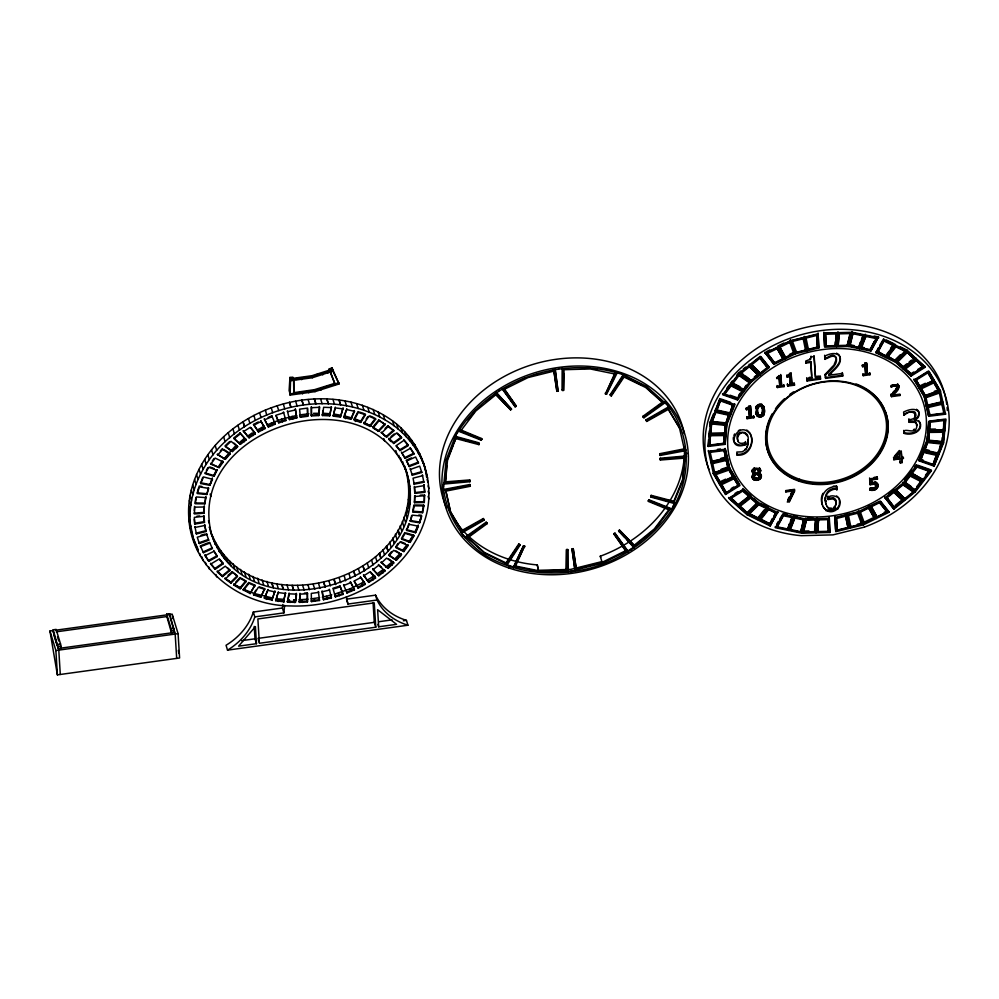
<?xml version="1.0" encoding="UTF-8"?>
<svg xmlns="http://www.w3.org/2000/svg" width="999" height="999" viewBox="0 0 999 999"><rect width="100%" height="100%" fill="white"/><g stroke="black" fill="none" stroke-linecap="round" stroke-linejoin="round"><path stroke-width="1.5" d="M188.711 516.508C186.963 486.276 201.798 457.13 223.551 436.825C267.857 395.467 342.02 384.415 392.545 420.854C419.705 440.634 433.491 476.486 427.56 509.415C419.105 553.059 381.543 585.951 340.447 599.063A121.116 99.088 -16.9 0 1 290.821 605.943C240.946 605.968 190.734 568.806 188.711 516.508L194.106 541.783M190.197 521.378C188.461 491.158 203.259 462 225.037 441.708C269.343 400.337 343.506 389.285 394.031 425.724C408.204 436.401 419.418 451.098 424.987 468.019M289.847 393.057L290.097 395.092L315.035 391.633L339.036 383.966L338.786 383.154L335.264 384.453M290.097 395.092L290.597 378.671L311.913 375.724L332.168 369.255L332.754 370.317M293.831 380.432L293.818 393.519L293.581 379.608L292.844 377.172L289.935 377.447L289.111 390.621L290.097 393.868L314.735 390.472L338.586 382.842L332.018 367.882L329.245 368.906L329.982 371.341M405.606 468.718C443.456 580.906 244.605 642.869 210.477 531.193C250.075 636.001 438.898 574.575 404.533 466.046M617.057 373.139L606.58 394.218L605.481 393.993L615.084 374.038L590.272 368.968L564.023 369.705L563.561 390.434L562.4 390.459L562.337 367.694M562.4 390.459L562.574 368.506M567.694 549.5L567.769 572.265L567.694 549.5L566.533 549.537L566.321 571.078L540.072 571.815L515.259 566.745L515.009 565.933L539.822 570.991L566.071 570.267M300.012 593.306L299.413 602.385L307.442 601.972L307.367 592.931L304.433 593.081M311.438 415.921L311.376 406.88L311.438 415.921L318.793 415.559L319.655 407.292L311.626 407.692M307.442 601.972L307.367 592.931M563.561 390.434L563.686 373.326M566.321 571.078L566.533 549.537M826.061 504.408C823.288 497.102 827.484 486.6 836.7 489.011C831.156 488.773 823.351 493.893 825.786 502.247M916.57 425.799L916.595 424.625M877.671 485.639L877.234 483.166C880.131 487.837 874.162 491.758 869.917 490.034L869.667 489.223L875.261 488.811L877.671 485.639L877.921 486.451M733.453 437.05C731.942 443.931 740.484 447.09 745.541 443.856L745.404 441.546M920.379 424.325C920.441 432.417 910.189 434.428 903.933 432.567L903.795 430.382M752.359 477.41L753.546 474.787L756.018 472.939L758.266 472.677L758.616 469.967M758.266 472.677L758.853 470.779L757.142 468.469L754.07 469.792L755.019 472.577L753.596 473.663L752.135 470.317L752.347 471.765M284.628 605.406L283.891 612.887L254.82 616.907A62.3 50.974 -16.9 0 1 227.522 650.137L226.049 645.267A62.3 50.974 -16.9 0 0 253.334 612.025L282.405 608.016L282.954 604.42M914.934 417.345L914.684 416.521C920.067 406.044 898.688 415.584 905.194 414.473C913.286 407.13 921.727 418.656 909.028 419.717L908.79 418.906L909.19 422.302L914.984 422.327L916.67 424.313M752.497 477.909C754.894 481.393 762.337 478.833 760.913 474.375C763.81 479.745 753.196 483.091 752.235 477.285M194.268 510.439L194.53 506.368M204.108 513.199L204.246 506.168L204.108 513.199L194.343 513.973L194.78 507.18L204.495 506.98M414.56 502.697L414.71 495.666L414.56 502.697L424.288 502.497L424.463 494.892L424.288 502.497M759.352 477.472L758.303 474.288L758.553 475.099C762.349 481.456 749.225 478.746 755.406 473.526L757.13 473.888L759.989 471.316L759.69 468.119L760.676 470.517L760.227 472.127L757.379 474.712L755.656 474.338L754.22 477.035M747.714 444.293L747.751 439.672L747.964 445.104L746.103 449.375L742.22 451.81L736.825 452.048L737.012 455.02C749.35 456.893 755.906 441.346 749.325 432.117M836.113 502.11L835.539 505.457M840.246 358.129C840.059 365.322 832.991 369.543 828.708 374.45L828.958 375.262L842.557 373.376L842.719 376.036L825.636 378.396L825.199 374.338L833.178 365.846M893.143 395.092C895.454 392.707 901.398 388.274 897.676 384.752L897.427 383.941C901.16 387.462 895.204 391.883 892.894 394.268L893.143 395.092L899.949 394.143L900.024 395.479L891.483 396.653L891.145 394.218L891.483 396.653M836.475 358.803L834.015 364.847M896.94 388.199L896.016 385.09L893.306 385.102L891.046 386.326L891.295 387.137L893.543 385.914L896.253 385.901L896.94 388.199L891.383 395.03M661.001 404.632L664.71 401.998L667.369 404.957C690.846 433.741 691.733 475 673.651 506.73C657.18 533.429 631.68 552.847 602.722 564.348C563.798 577.809 519.13 576.386 483.616 554.233C461.014 538.436 445.941 513.948 443.294 486.376L443.494 484.29M443.831 484.053L469.905 481.73L469.992 480.744L445.417 482.692L446.69 465.522M445.417 482.692L447.502 460.402L456.056 437.862M469.905 481.73L469.742 479.932L445.167 481.868M674.038 502.097L673.801 501.286L651.161 495.342L651.41 496.153L674.038 502.097L682.854 480.382L684.939 458.091L660.351 460.027L660.202 458.229L686.263 455.919L686.513 456.73L660.439 459.041L660.202 458.229M660.351 460.027L660.439 459.041M684.552 458.766L682.604 479.57L673.801 501.286M686.263 455.919L686.563 452.772L686.8 453.596M723.763 439.373L724.2 434.727L710.451 434.902L709.802 445.03L723.713 443.281L724.2 434.727M725.149 424.538L724.675 433.079L710.938 433.254L710.689 432.442L711.6 423.139L725.149 424.538L724.675 433.079M708.541 439.66L708.216 446.453L725.074 444.343L726.698 423.439L734.665 403.783M725.074 444.343L726.947 424.25L734.914 404.595L720.017 399.363L710.526 422.552L708.216 446.453M927.297 436.126L926.897 440.434L918.93 460.089L919.18 460.901L934.077 466.133L943.556 442.944L945.878 419.043L929.02 421.153L927.147 441.246L919.18 460.901M927.572 433.266L928.645 421.778M929.17 431.605L928.695 440.147L942.244 441.546L943.143 432.242L942.906 431.431L929.17 431.605L928.695 440.147M929.407 429.133L930.119 421.403L944.043 419.655L943.393 429.782L929.644 429.957L929.407 429.133L935.514 429.058M929.644 429.957L930.119 421.403M708.84 436.675L709.415 430.706M709.852 426.223L710.289 421.74L713.448 414.011M709.802 445.03L710.451 434.902M710.938 433.254L711.6 423.139M942.307 437.637L942.244 441.546M942.606 434.528L942.906 431.431M943.593 424.313L944.043 419.655M945.491 419.73L943.318 442.132L934.077 466.133M752.484 478.096L752.609 474.787L754.27 473.289L754.52 474.1M318.793 415.559L319.405 406.481M299.413 602.385L300.262 594.118L307.617 593.756M814.635 529.37L815.696 519.155L806.58 519.405L803.396 531.106L803.646 531.93L814.722 531.643L815.696 519.155M818.606 519.068L817.632 531.568L828.446 531.293L827.696 518.818L818.606 519.068L817.632 531.568M869.917 490.034L869.817 488.399L874.6 488.523L876.073 485.889L874.724 484.14L870.166 484.765L869.642 479.483M758.516 404.433L761.962 404.47L761.176 406.418L760.926 405.606C755.918 404.657 757.092 412.075 758.328 414.81L757.105 416.034L755.669 412.25M761.176 406.418C756.505 405.382 757.23 412.187 758.328 414.81M835.339 341.883L835.251 345.617L826.148 345.866L825.399 333.391L836.35 333.104L835.251 345.617M835.676 338.961L836.35 333.104M839.247 333.042L838.161 345.529L847.264 345.279L850.449 333.579L850.199 332.754L839.247 333.042L838.161 345.529M758.915 414.81L759.74 415.796L762.137 414.847L762.474 409.865M762.137 414.847L762.712 410.676L761.75 406.393L762.474 408.616M428.846 498.951L428.121 496.378M919.155 413.224L917.856 416.783L914.385 419.343M329.72 415.834L331.356 406.78L329.72 415.834L322.452 415.534L322.814 410.589M288.773 594.405L287.462 602.085L295.404 602.397L296.353 593.319M322.452 415.534L323.651 407.28L331.593 407.592M295.404 602.397L296.603 594.143L289.335 593.843L289.086 593.031M754.07 469.792L754.595 472.265M195.205 501.598L195.966 497.514M204.882 503.858L205.794 496.815L204.882 503.858L195.205 503.771L196.466 496.965L206.044 497.627M412.999 509.989L413.698 506.243M413.024 512.037L414.173 505.819L423.863 505.906L422.589 512.712L413.024 512.037L412.774 511.226L422.352 511.9L422.589 512.712M422.352 511.9L423.613 505.094L413.923 505.007M749.013 407.492L748.95 405.856L748.8 407.804L746.44 408.678L746.503 409.74L749.013 409.39L749.487 417.145L746.99 417.495L746.74 416.683L747.052 418.681L753.808 417.744L753.483 415.746L753.808 417.744M777.359 387.525L777.284 386.351L779.794 386.001L779.307 378.246L776.81 378.584L776.735 377.535L780.931 375.324L781.58 385.751L784.028 385.414L784.103 386.601L777.359 387.525L777.035 385.527M787.674 384.915L790.184 384.565L789.697 376.81L787.187 377.147L787.125 376.099L789.198 375.462L789.635 373.276L791.071 373.077L791.957 384.315L794.417 383.978L794.492 385.164L787.749 386.089L787.424 384.103L787.749 386.089M810.701 357.779L811.063 356.131L810.526 359.215L805.806 360.976L805.943 363.087L810.951 362.387L811.912 377.909L806.892 378.596L806.655 377.784M864.947 364.797L865.097 362.849L864.947 364.797L862.587 365.671L862.661 366.733L865.159 366.383L865.646 374.138L863.136 374.488L863.211 375.674L869.954 374.737L869.63 372.739L869.954 374.737M287.462 602.085L289.335 593.843M211.963 536.076C182.655 428.296 367.969 370.117 407.13 473.726M537.3 564.922L538.623 571.528L537.3 564.922A123.526 101.061 -16.9 0 1 448.576 508.866M755.619 408.091L756.305 406.106L756.193 414.273M340.422 417.07L343.044 408.129L340.422 417.07L333.316 416.133L334.915 408.479M283.529 601.76L285.489 592.732L283.529 601.76L275.761 600.724L277.909 593.144M333.316 416.133L335.289 407.105M850.199 332.754L847.264 345.279M852.01 331.481L848.401 346.478L870.841 351.061L878.496 336.963L870.841 351.061M849.874 344.717L853.046 333.004L863.373 335.14L858.765 347.29L850.112 345.529L849.874 344.717L854.195 345.604M850.112 345.529L853.046 333.004M803.733 519.155L800.798 531.68L790.471 529.545L790.234 528.733L795.079 517.395L803.733 519.155L800.798 531.68M803.646 531.93L806.58 519.405M752.384 471.128L755.469 468.319L759.939 468.931M197.477 491.421L198.726 487.375M206.805 494.53L208.716 488.374L199.388 486.85L197.303 493.581L206.805 494.53L208.466 487.549M410.339 521.303L412.25 515.147L421.753 516.096L419.667 522.827L410.339 521.303L411.625 515.559M419.667 522.827L421.091 516.633M822.976 493.319C817.719 502.322 826.21 517.382 836.625 509.577A8.941 7.318 -16.9 0 0 839.622 505.669L840.122 502.272L838.923 498.101M275.761 600.724L278.384 591.795M210.04 484.403L212.412 478.046M419.655 521.366L421.091 517.519M748.001 440.484C750.461 428.271 731.942 430.881 738.386 441.296M747.215 435.851C738.835 424.076 731.28 448.451 745.654 442.357L745.791 444.667C722.826 452.36 738.249 417.307 750.636 434.665M344.218 415.534L346.878 408.816L343.931 417.694L350.799 419.268L354.62 411.351L347.115 409.627M271.94 600.049L274.887 591.171L271.94 600.049L264.435 598.326L268.019 589.597L264.435 598.326M456.306 438.673L478.933 444.63L479.32 443.668L455.457 437.112L456.443 433.241L446.066 460.277L443.544 487.187L443.294 486.376M447.252 459.59L452.759 446.016M453.858 443.294L455.507 439.223M626.81 539.46L634.253 547.839L618.568 530.806L619.455 530.094L634.502 546.028L654.532 529.757L669.467 510.089L648.401 501.398L648.813 499.712L649.063 500.524L671.553 509.502L674.65 502.859L674.887 503.671L651.023 497.115L651.161 495.342M651.023 497.115L651.41 496.153M728.321 415.771L726.011 422.889L712.449 421.491L712.2 420.679L715.896 411.65L728.833 414.51L726.011 422.889M732.367 405.806L730.057 412.924L717.132 410.065L716.882 409.24L720.579 400.224L732.879 404.545L730.057 412.924M920.716 459.328L923.788 451.76L936.712 454.62L933.266 464.46L920.966 460.139L920.716 459.328L923.451 460.289M924.762 449.363L927.834 441.795L941.395 443.194L937.949 453.034L925.012 450.174L924.762 449.363L929.07 450.312M920.966 460.139L923.788 451.76M925.012 450.174L927.834 441.795M715.272 410.964L719.767 398.551M712.449 421.491L715.896 411.65M717.132 410.065L720.579 400.224M933.553 462.362L936.188 455.919M939.809 447.065L941.395 443.194M860.339 342.232L858.765 347.29M861.55 339.385L863.373 335.14M861.263 347.04L866.108 335.701L876.423 337.837L870.154 349.613L861.513 347.852L861.263 347.04L864.135 347.627M861.513 347.852L866.108 335.701M789.31 523.913L787.736 528.983L777.422 526.848L777.172 526.036L783.691 515.059L792.332 516.833L787.736 528.983M790.521 521.078L792.332 516.833M797.027 516.483L794.217 515.909L788.598 530.457M790.471 529.545L795.079 517.395M746.715 447.327L747.339 445.904M200.637 483.504L203.521 476.923L212.5 479.283L209.852 485.314L200.637 483.504L202.697 477.422M209.852 485.314L212.25 478.471M406.556 530.394L409.203 524.363L418.419 526.173L415.534 532.754L406.556 530.394L408.953 523.551M415.534 532.754L418.181 525.349M758.303 416.146C763.036 417.507 765.459 412.075 764.198 408.191M759.153 415.634L758.154 416.783L760.551 417.058L763.798 415.134L764.622 411.875L763.923 406.993M518.856 557.954L524.625 545.978L523.526 545.754L513.299 567.644L523.526 545.754M515.259 566.745L524.625 545.978M605.481 393.993L614.847 373.226L615.084 374.038M350.799 419.268L354.37 410.539M606.98 392.083L613.536 378.908M733.89 435.427L734.627 433.941M213.661 475.574L216.159 470.629M415.072 531.443L418.219 525.212M794.417 490.284L789.285 501.76L787.312 502.035L793.006 490.946L792.769 490.134L785.614 491.121L785.863 491.933L793.006 490.946M789.285 501.76L794.667 491.096L794.555 489.36L785.776 490.571L785.863 491.933M787.774 499.837L789.198 497.065M790.621 494.293L792.769 490.134M358.054 411.563L353.908 419.393L360.464 421.603L360.714 422.415L354.158 420.217L358.291 412.387L365.459 414.785L360.714 422.415M255.732 590.259L253.609 594.892L260.764 597.29L264.648 588.648L259.415 586.888M260.764 597.29L264.648 588.648M206.368 470.317L207.829 467.757M213.998 476.311L217.095 469.667L213.998 476.311L205.157 473.676L208.816 467.295L217.345 470.479M402.135 537.212L404.807 532.554M401.71 539.198L405.057 533.366L413.898 536.001L410.239 542.382L401.71 539.198L401.461 538.386L410.002 541.558L410.239 542.382M410.002 541.558L413.648 535.189L406.281 532.991M874.25 341.496L870.154 349.613M769.642 524.225L760.351 519.005L768.381 508.791L776.161 513.261L769.642 524.225L772.289 518.543M773.738 516.096L775.187 513.661M770.154 525.973L777.809 511.875L770.154 525.973L746.952 514.647L728.758 498.301L743.044 489.41L758.503 503.209L778.059 512.687M900.436 346.89L906.892 350.037L925.336 367.195L911.038 376.086L895.591 362.287L876.036 352.809L878.158 348.014M879.732 345.354L883.69 338.711M876.036 352.809L883.928 339.523L907.129 350.849L925.336 367.195M877.684 351.423L884.202 340.447L893.243 344.867L893.493 345.679L885.451 355.894L877.684 351.423L885.451 355.894M877.921 352.235L884.202 340.447M776.685 524.25L778.258 521.59M779.844 518.931L782.205 514.947M783.241 514.435L775.349 527.722L801.835 533.204L829.969 532.492L829.357 518.356L805.694 519.018L783.241 514.435L783.004 513.623M777.422 526.848L783.691 515.059M360.464 421.603L365.209 413.973L365.459 414.785M253.609 594.892L258.341 587.262L264.897 589.46M759.115 476.66L758.865 478.246M218.319 467.008L222.153 461.063M408.541 542.37L413.186 535.177M664.71 401.998L664.959 402.809L643.955 417.782L643.194 417.107L662.837 402.797L645.754 387.55L624.063 377.048L611.376 395.966L610.164 394.692L623.351 374.513L620.292 373.039L646.728 386.538L667.369 404.957M610.414 395.504L623.601 375.324L623.351 374.513M508.978 560.851L519.692 544.467L518.731 544.005L506.043 562.924L506.281 563.736L518.981 544.817L518.731 544.005M506.755 565.446L519.942 545.279L519.692 544.467M789.198 375.462L789.447 374.088L789.697 374.9M254.907 585.202L250.125 593.531L254.907 585.202L249.975 582.966M366.171 419.081L367.844 416.583M611.962 393.893L615.359 388.848M617.894 385.065L620.429 381.281M825.823 503.596C831.992 521.028 844.679 492.969 827.884 498.676L828.134 499.5L833.416 498.838L836.175 501.623M895.554 389.473L896.315 388.336M212.337 460.926L214.086 458.491M210.826 464.173L215.21 458.091L223.202 462.05L219.181 467.619L210.826 464.173L210.577 463.361L219.181 467.619M218.943 466.808L222.952 461.238L223.202 462.05M396.416 545.691L398.014 543.468M403.846 551.585L395.854 547.627L399.875 542.057L408.229 545.491L403.846 551.585L403.596 550.774L407.979 544.68M754.32 470.604L756.393 469.293L758.653 470.092M456.693 434.053C489.635 379.945 560.526 355.157 620.541 373.851M468.106 420.042L475.561 410.214M481.693 438.573L481.281 440.247L481.693 438.573L460.639 429.882M648.401 501.398L649.063 500.524M738.586 395.342L740.321 393.069M744.567 387.475L746.29 385.202M737.112 398.426L742.294 391.608L742.045 390.796L730.818 385.09L724.562 393.294L724.799 394.106L737.112 398.426L736.862 397.614L730.032 395.217M743.943 389.423L749.125 382.605L748.875 381.793L738.736 374.725L732.479 382.917L732.729 383.728L743.943 389.423L743.706 388.611M768.918 366.708L769.155 367.532L751.036 382.255L737.574 399.987L737.324 399.175L750.786 381.443L768.918 366.708L760.851 356.655M904.495 480.219L909.54 473.563L923.376 481.281M910.376 472.465L912.062 470.242M914.584 466.92L916.27 464.697L916.52 465.509L931.418 470.754L915.346 491.808L893.88 509.153L884.689 497.152L893.88 509.153M884.927 497.964L903.059 483.241L916.52 465.509M904.719 482.08L909.902 475.262L921.115 480.956L921.365 481.768L915.109 489.96L904.719 482.08L911.063 486.501M911.55 473.076L916.732 466.258L929.033 470.579L929.282 471.391L923.026 479.595L911.55 473.076L923.026 479.595M904.969 482.892L910.139 476.073L909.902 475.262M911.8 473.888L916.982 467.07L916.732 466.258M726.885 388.087L729.57 384.578M732.242 381.069L730.456 383.404L744.305 391.121M736.713 375.224L740.883 370.954M769.155 367.532L760.202 356.343L738.748 373.688L722.677 394.742L737.574 399.987M724.799 394.106L731.068 385.901L730.818 385.09M732.729 383.728L738.985 375.537L738.736 374.725M916.657 486.8L921.115 480.956M925.461 475.262L929.033 470.579M250.125 593.531L243.144 589.672L248.739 582.417M370.067 426.448L369.817 425.636L375.424 418.381L375.674 419.193L370.067 426.448L363.898 423.651L368.931 416.146L375.674 419.193M243.381 590.484L248.988 583.229L255.157 586.013M890.559 348.264L893.243 344.867M758.204 518.643L748.925 513.424L758.466 503.983L765.983 507.629L766.233 508.441L758.204 518.643L757.966 517.832L764.198 509.902M887.611 356.243L895.641 346.041L904.669 350.449L904.919 351.261L895.379 360.701L887.611 356.243L895.379 360.701M887.861 357.055L895.878 346.853L895.641 346.041M760.601 519.817L768.631 509.602L768.381 508.791M223.951 458.803L235.652 445.791L236.463 448.501M402.46 550.449L407.005 544.767M756.555 406.918L758.753 405.244L762.212 405.294M245.766 580.869L246.016 581.68L240.135 588.798L239.885 587.986L245.766 580.869L241.196 578.184M378.671 420.067L372.802 427.172L378.758 431.356L385.164 424.55L378.671 420.067L385.164 424.55M378.921 420.879L373.039 427.997L378.758 431.356M898.501 459.103L898.251 458.291L893.618 458.928L893.868 459.752L898.501 459.103L898.426 457.867L895.241 458.304L894.992 457.492L899.375 452.322L900.224 462.887L902.01 462.637L901.51 457.842L903.158 457.617L903.408 458.429L901.76 458.653M895.241 458.304L899.624 453.134M894.492 456.168L899.337 450.487M893.868 459.752L893.768 458.116L899.587 451.298L901.298 451.061L901.685 457.417L903.333 457.18L903.408 458.429M220.367 450.874L222.39 448.588M217.582 455.132L222.64 449.4L229.995 454.095L225.362 459.34L217.332 454.32L225.362 459.34M225.112 458.529L229.758 453.284L223.626 449.363M391.596 551.623L388.811 554.77L396.416 560.277L401.486 554.545L396.041 550.924M396.166 559.465L401.236 553.733M760.926 405.606L761.962 404.47M892.794 392.582L894.305 390.971M235.776 582.042L240.047 577.509M378.509 430.544L384.915 423.738M240.135 588.798L233.891 585.127L240.297 578.321L246.016 581.68M394.555 559.178L399.725 553.871L400.549 556.58M232.118 571.803L237.562 576.51L230.906 583.141L230.657 582.33L237.312 575.699L232.118 571.803L228.034 575.387M385.052 428.559L387.912 425.724L393.831 430.781L386.7 437.062L381.243 432.355L386.7 437.062M381.493 433.166L388.149 426.536L387.912 425.724M757.105 416.034L757.804 413.349M825.636 378.396L825.436 375.149C829.507 369.992 838.76 364.86 836.001 357.155L834.939 356.081C831.53 352.422 824.4 361.725 824.662 356.368M895.129 359.89L900.436 354.645M906.83 351.885L897.289 361.326L897.539 362.137L903.496 367.457L914.16 359.066L906.83 351.885L914.16 359.066M897.539 362.137L907.08 352.697M747.015 512.799L756.555 503.359L756.305 502.534L750.349 497.227L739.685 505.619L747.015 512.799L742.719 508.354M753.845 498.451L758.253 502.397L746.715 513.836L746.952 514.647M749.175 514.235L758.703 504.795L758.466 503.983M828.958 375.262C833.466 370.042 842.282 364.847 840.034 356.755M744.767 449.6L745.853 448.563M229.633 441.558L225.087 445.816L232.467 451.56L237.675 446.69L234.103 443.181M232.218 450.749L237.425 445.879M381.381 562.986L386.588 558.116L393.718 563.049L388.037 568.369L381.143 562.175L388.037 568.369M387.787 567.557L393.481 562.237L388.723 558.953M758.553 475.099L759.839 473.963L761.163 475.187M386.451 436.251L393.594 429.97M230.906 583.141L225.225 578.883L232.367 572.614M747.427 407.604L748.551 406.993L748.8 407.804M920.166 422.952C923.026 431.968 911.013 435.864 904.182 433.391C902.147 426.098 914.972 435.364 916.582 427.584C918.443 422.627 913.248 419.605 908.94 421.478L909.19 422.302M239.061 442.882L243.619 438.998L244.443 441.708M385.714 567.257L391.458 562.375L392.282 565.084M229.658 569.73L229.907 570.541L222.54 576.623L222.29 575.811L229.658 569.73L227.809 567.981M391.009 436.575L394.168 433.978M486.176 401.598L495.604 393.943L510.639 409.877L511.525 409.153L495.841 392.12L511.525 409.153M495.604 393.943L495.841 394.755L475.811 411.026L460.889 430.694L481.943 439.385M754.32 376.948L756.655 375.062M751.086 380.607L758.066 374.925L749.038 365.971L740.684 372.727L751.086 380.607L745.766 376.261M760.276 373.127L767.257 367.457L759.615 357.417L751.26 364.173L760.276 373.127L752.359 365.184M618.818 531.618L619.705 530.906M634.502 546.028L634.253 545.217L654.283 528.946L669.218 509.278L669.467 510.089M572.002 548.913L575.112 571.253L572.002 548.913L573.139 548.626L576.386 569.692L602.272 563.224L626.048 551.448L614.16 534.453L613.91 533.641L614.959 533.116L627.847 550.973L634.003 547.027M889.21 493.481L893.743 489.797L904.619 500.474M886.588 497.227L893.568 491.558L902.334 499.7L902.584 500.511L894.23 507.267L886.588 497.227L894.23 507.267M895.778 489.76L902.759 484.078L912.911 491.146L913.161 491.958L904.807 498.713L895.778 489.76L904.807 498.713M886.837 498.039L893.805 492.37L893.568 491.558M896.028 490.571L903.009 484.89L902.759 484.078M743.268 369.031L745.654 367.095M740.933 373.539L749.287 366.783L749.038 365.971M751.51 364.985L759.864 358.229L759.615 357.417M895.166 505.482L902.334 499.7M893.63 508.341L915.096 490.984L931.168 469.942L931.418 470.754M903.496 367.457L903.246 366.645L906.805 363.848M909.177 361.975L911.55 360.115M915.796 359.94L905.144 368.331L905.381 369.143L911.338 374.45L923.126 367.12L915.796 359.94L923.126 367.12M905.381 369.143L916.046 360.751M738.036 504.745L748.701 496.353L748.463 495.541L742.507 490.234L730.719 497.564L738.036 504.745L733.753 500.299M742.806 488.598L750.524 495.504L737.612 505.656L737.861 506.468M739.922 506.431L750.599 498.039L750.349 497.227M240.022 433.104L233.766 437.949L240.409 444.355L246.129 439.922L240.022 433.104L246.129 439.922M240.272 433.916L234.016 438.761L240.409 444.355M240.16 443.544L245.891 439.11M372.927 569.755L378.646 565.322L385.04 570.916L378.796 575.761L372.677 568.943L378.796 575.761M378.546 574.949L384.802 570.104L385.04 570.916M753.596 473.663L754.345 471.441M470.941 534.477L475.861 530.906M481.993 526.436L486.9 522.852L486.151 522.177L465.134 537.162L465.384 537.974L486.388 523.001L486.151 522.177M506.281 563.736L484.602 553.221L467.507 537.974L487.15 523.663L486.9 522.852M643.194 417.107L642.956 416.296L662.587 401.985L645.504 386.738M401.336 437.025L401.586 437.837L393.781 443.506L393.531 442.694L401.336 437.025L397.29 433.191M222.54 576.623L217.482 571.84L225.275 566.171L229.907 570.541M649.887 412.562L654.832 409.041M824.799 358.566C826.697 360.027 831.742 354.133 835.176 356.893L836.25 357.979M247.34 436.376L252.297 432.879L253.122 435.589M366.92 580.344L374.762 575.486M377.272 573.726L382.267 570.192L383.092 572.902M222.864 563.049L223.114 563.861L215.122 569.33L214.872 568.518L222.864 563.049L219.668 559.19M833.441 507.517L834.265 506.98L834.515 507.792M243.519 431.618L250.262 427.297L255.282 433.866L249.113 437.824L243.269 430.806L249.113 437.824M248.863 437.013L255.045 433.054L250.861 427.584M363.773 575.811L369.942 571.853L375.537 578.059L368.793 582.38L363.524 574.999L368.793 582.38M368.544 581.568L375.287 577.247L370.629 572.077M907.117 370.105L911.088 373.638L913.71 372.003M917.644 369.568L921.577 367.12M875.786 351.998L895.341 361.476L910.801 375.262L925.086 366.383M731.206 488.573L733.828 486.95M726.211 492.657L738.011 485.314L737.761 484.503L733.84 477.922L721.266 483.916L726.211 492.657L721.266 483.916M725.112 448.401L729.682 468.519L739.884 485.589L725.599 494.48L725.349 493.668L739.635 484.777L735.264 477.46M914.21 379.907L913.96 379.083L924.162 396.166L940.309 390.534L945.578 414.173L928.733 416.283L924.412 396.978L914.21 379.907L928.496 371.016L940.559 391.346L935.027 381.643M915.833 379.37L927.634 372.028L932.329 379.957L932.579 380.769L920.004 386.763L915.833 379.37L920.004 386.763M916.083 380.182L927.884 372.839L927.634 372.028M735.002 493.456L737.612 491.833M730.956 498.376L742.756 491.046L748.701 496.353M399.95 450.624L395.941 445.816L403.946 440.347L408.316 445.616L399.95 450.624L399.7 449.812L408.067 444.805L403.696 439.535M215.122 569.33L210.739 564.06L219.106 559.04L223.114 563.861M827.884 498.676L828.034 496.178M828.134 499.5C827.122 494.18 837.287 495.279 839.172 498.913M257.617 429.795L264.398 426.173M334.49 594.168L350.274 588.748L364.235 581.905M679.632 428.334L668.319 409.39L646.803 421.441L646.291 420.604L646.053 419.792L668.706 406.805L667.12 404.145M646.291 420.604L668.955 407.617L668.706 406.805M473.139 525.474L483.803 519.368L483.304 518.531L461.788 530.569L462.025 531.381L483.553 519.343L483.304 518.531M483.803 519.368L484.053 520.179L461.388 533.166L461.138 532.355L462.987 535.826M217.02 555.719L217.27 556.53L208.729 561.326L208.491 560.501L217.02 555.719L213.686 550.511M401.785 453.134L410.327 448.351L413.973 454.046L405.119 458.341L401.536 452.322L405.119 458.341M651.935 417.619L658.653 413.848M913.448 429.682L914.472 429.133L914.722 429.957M265.035 428.583L260.677 420.716L265.035 428.583L258.479 432.018L253.509 424.463L258.279 421.965M253.746 425.274L260.914 421.528M258.479 432.018L258.229 431.206L264.785 427.772M360.577 577.659L354.021 581.081L358.142 588.149L365.309 584.403L360.339 576.848L365.06 583.578L357.892 587.325L358.142 588.149M502.26 388.986L515.134 406.843L516.196 406.331L504.295 389.335L504.058 388.524L506.855 387.137M518.031 381.593L525.024 378.134M504.295 389.335L528.071 377.56L553.97 371.091L553.721 370.279L549.4 371.353M502.872 389.373L514.897 406.031L515.946 405.507L504.058 388.524M789.36 354.533L793.481 352.485L793.73 353.296L785.489 357.38L779.532 346.541L789.46 341.646L793.73 353.296M774.6 362.774L782.854 358.691L776.897 347.839L766.957 352.722L774.6 362.774L766.957 352.722M773.813 363.586L795.241 352.972L818.668 347.115L818.056 332.992L818.918 347.927L795.491 353.783L774.05 364.398L764.859 352.41L774.05 364.398M614.16 534.453L615.209 533.941L628.084 551.785L627.847 550.973M835.176 517.569L858.603 511.713L880.032 501.098L888.985 512.275L863.473 524.837L835.788 531.693L834.927 516.758L835.476 529.47M860.114 511.388L868.356 507.305L874.063 517.332L874.312 518.144L864.385 523.039L860.114 511.388L860.351 512.2L868.606 508.116L868.356 507.305M870.991 505.993L879.245 501.91L886.637 511.138L886.887 511.95L876.947 516.845L870.991 505.993L876.947 516.845M871.24 506.805L879.495 502.722L886.887 511.95M766.133 351.785L769.954 349.9M778.883 345.504L783.99 342.982M765.097 353.221L790.621 340.659L818.306 333.803M767.207 353.546L777.147 348.651L776.897 347.839M779.782 347.352L789.709 342.457L789.46 341.646M865.371 521.615L872.826 517.944M884.152 512.362L886.637 511.138M888.985 512.275L888.748 511.463L863.223 524.025L835.539 530.881M404.87 457.53L413.723 453.234L410.077 447.54M208.729 561.326L205.095 555.631L213.936 551.336L217.27 556.53M919.754 385.951L925.349 383.279M720.267 482.629L715.334 473.901L728.658 469.255L732.829 476.635L720.267 482.629L720.017 481.818L725.611 479.158M929.008 371.466L934.277 380.369L919.055 387.624L919.305 388.436M725.599 494.48L713.286 473.339L729.432 467.707L734.54 476.248L719.317 483.504L719.567 484.315M921.016 388.037L933.578 382.055L938.273 389.972L938.511 390.784L925.186 395.429L921.016 388.037L925.186 395.429M921.265 388.861L933.815 382.867L933.578 382.055M721.515 484.727L734.078 478.733L733.84 477.922M267.195 424.862L281.593 419.143L296.666 415.447M212.188 547.827L203.209 551.885L203.459 552.697L212.437 548.638L209.565 542.295M407.654 459.64L411.501 457.904M406.618 461.038L415.596 456.98L418.481 463.024L409.253 466.57L406.368 460.227L409.253 466.57M825.049 359.378L824.849 356.081C829.207 353.896 836.3 351.548 839.784 356.381M268.094 417.432L271.853 415.871L275.274 424.15L268.394 427.01L264.348 418.993L268.394 427.01M264.598 419.805L272.103 416.683L271.853 415.871M268.157 426.198L275.025 423.339L275.274 424.15M350.661 582.667L343.781 585.526L343.544 584.715L346.953 592.994L354.47 589.86L350.412 581.855L354.47 589.86M354.22 589.048L346.715 592.182L346.953 592.994M738.348 430.631L739.997 429.957M201.648 545.329L208.242 542.794M409.003 465.759L418.231 462.212L418.481 463.024M209.802 543.106L200.574 546.653L200.337 545.829L203.459 552.697M290.846 379.483L312.163 376.536L332.417 370.067L338.586 382.842M289.935 377.447L290.921 380.706L312.312 377.747L333.004 371.128L332.018 367.882M293.581 392.707L314.485 389.66L334.79 383.341M199.338 543.543L208.679 540.272L208.429 539.448L199.088 542.732L199.338 543.543L197.265 537.2L206.768 534.465L206.531 533.653L208.679 540.272M410.389 469.405L419.717 466.133L421.79 472.477L412.287 475.212L410.139 468.593M934.265 391.358L938.273 389.972M925.836 396.865L939.16 392.22L939.41 393.032L926.073 397.677L925.836 396.865L927.746 405.107L941.37 401.923L939.16 392.22M721.103 469.33L727.771 467.008L726.098 459.565L712.474 462.762L714.672 472.465L728.009 467.819L726.098 459.565M715.571 474.712L728.908 470.067L732.829 476.635M276.149 415.721L278.521 422.053L285.639 419.78L285.889 420.591L278.771 422.864L275.924 415.272L283.691 412.787L283.454 411.975L285.889 420.591M332.929 588.274L340.035 586.001L343.132 594.405L335.364 596.878L335.115 596.066L342.882 593.593M343.132 594.405L340.284 586.813L333.179 589.085L335.364 596.878M869.917 483.953L874.937 483.516L875.948 486.988M201.099 535.214L205.17 534.04M755.506 478.908L755.256 478.096L757.829 477.984L758.079 478.796M322.327 597.102L331.805 594.892M205.769 530.694L196.179 533.154L196.428 533.966L206.006 531.505L204.62 524.675L206.006 531.505M533.578 375.312L537.899 374.225M555.244 369.518L558.104 391.059L556.955 391.346L556.718 390.534L557.854 390.247L554.994 368.706M792.232 340.634L796.503 352.285L805.531 350.025L803.021 337.962L792.232 340.634L792.482 341.446L803.271 338.773L803.021 337.962M808.391 349.313L817.407 347.065L816.658 334.59L805.881 337.25L808.391 349.313L808.154 348.501M572.24 549.725L573.389 549.438L573.139 548.626M576.136 568.881L602.022 562.4L625.799 550.624L613.91 533.641M567.519 571.453L574.862 570.441M836.438 517.619L845.454 515.372L847.951 527.435L837.187 530.094L836.438 517.619L837.187 530.094M850.823 526.723L848.313 514.66L857.342 512.4L861.613 524.05L850.823 526.723L850.574 525.911M836.675 518.431L845.691 516.183M816.907 335.402L806.131 338.062L805.881 337.25M857.317 524.238L861.363 523.239L861.613 524.05M928.021 406.655L941.645 403.471L941.895 404.283L928.271 407.48L928.021 406.655L929.932 414.91L943.843 413.161L941.645 403.471M721.028 458.279L725.574 457.205L725.823 458.017L712.2 461.213L711.95 460.402M726.348 460.389L712.724 463.573L712.474 462.762M295.567 409.915L287.625 411.713L287.387 410.901L289.485 419.605L296.753 417.957L295.329 409.103L296.753 417.957M296.503 417.145L289.235 418.793L289.485 419.605M329.333 589.26L331.431 597.951L323.489 599.762L322.302 591.72L329.57 590.072M872.514 482.854L871.615 482.18L871.865 482.992L875.648 482.779L877.484 483.978M787.187 377.147L786.875 375.287L788.111 375.025L788.361 375.836M204.87 525.486L195.18 527.41L194.93 526.585L196.428 533.966M414.198 484.178L423.876 482.267L422.377 474.887L422.627 475.699L413.049 478.171L414.198 484.178L413.948 483.366L423.626 481.456L423.876 482.267M465.509 486.363L470.092 485.464L470.342 486.276L445.929 491.108L450.711 512.45L462.025 531.381M659.765 453.696L684.165 448.863L684.415 449.675L660.014 454.508L659.765 453.696L660.227 455.444L686.126 450.586L685.888 449.775M469.88 484.515L443.968 489.385L444.218 490.197L470.129 485.327L469.88 484.515L470.342 486.276M659.977 454.632L669.118 452.922M299.712 414.897L308.891 413.761M311.051 598.888L319.605 597.602M194.518 523.264L204.233 521.64L204.483 522.452L194.768 524.075L194.268 519.23M424.3 485.601L414.573 487.225L414.96 493.381L424.712 492.32L424.051 484.79L424.712 492.32M49.95 631.006L55.882 650.524L178.084 633.641L179.595 657.991L57.38 674.874L49.95 631.006L52.86 630.606L58.791 650.124L60.29 674.462M307.767 416.271L307.517 415.459L300.162 416.471L300.412 417.282L307.767 416.271L307.605 408.079L299.575 409.178L300.412 417.282M811.313 356.943L814.197 356.556L815.484 377.422L820.391 376.735L820.529 379.108L807.042 380.969L806.792 380.157L820.279 378.284L820.529 379.108M810.951 362.387L810.713 361.576L805.694 362.275L805.943 363.087M789.872 374.088L791.32 373.888M865.346 363.661L866.782 363.461L867.432 373.901L869.879 373.551M776.56 377.772L779.07 377.422L779.307 378.246M786.95 376.336L789.447 375.999L789.697 376.81M862.587 365.671L862.349 364.86L862.412 365.921L864.922 365.572L865.159 366.383M828.708 374.45L831.73 374.026M809.153 377.447L811.663 377.098L811.912 377.909M816.458 376.436L818.918 376.099M825.399 377.585L842.469 375.224L842.719 376.036M791.071 373.077L791.72 383.504L794.168 383.166L794.417 383.978M777.11 386.713L783.853 385.776L784.103 386.601M787.499 385.277L794.242 384.353L794.492 385.164M862.886 373.676L862.961 374.862L869.704 373.926M749.188 406.668L750.636 406.468L751.273 416.895L753.733 416.558M891.295 387.137L891.096 385.502L892.669 384.802L897.676 384.752M746.44 408.678L746.191 407.867L746.253 408.928L748.763 408.579L749.013 409.39M891.245 395.841L899.774 394.667L900.024 395.479M746.815 417.857L753.558 416.933M894.992 457.492L898.176 457.055L898.426 457.867M902.01 462.637L901.76 461.825L899.974 462.075L900.224 462.887M874.1 477.36L877.134 476.935L877.472 479.108L871.665 479.92L871.428 479.095L877.222 478.296L877.472 479.108M869.542 477.984L869.792 478.796L877.384 477.747M53.359 632.242L53.209 629.807L56.119 629.395L60.564 644.03L61.276 649.313L60.44 646.528M166.683 614.123L171.129 628.758L171.853 634.04L166.833 616.558L166.683 614.123L169.593 613.723L174.688 632.417L58.292 648.501L53.209 629.807M55.919 630.182L172.165 614.135L178.084 633.641M56.269 631.83L166.833 616.558M311.463 601.598L319.493 600.486L318.394 591.57L318.644 592.395L311.288 593.406L311.463 601.598L311.213 600.786L319.243 599.675L319.493 600.486M407.929 625.224L406.443 620.354A62.3 50.974 -16.9 0 1 375.549 595.154L346.478 599.163L347.964 604.045L377.023 600.024A62.3 50.974 -16.9 0 0 407.929 625.224L227.522 650.137M57.655 644.43L60.564 644.03M171.129 628.758L174.038 628.359M57.967 646.465L60.877 646.066M171.453 630.794L174.363 630.394M241.596 640.659L254.995 638.811L256.468 643.693L238.611 646.153L255.419 626.598L256.468 643.693M257.904 638.411L374.288 622.34L375.774 627.21L259.378 643.281L257.879 618.943L374.263 602.859L375.774 627.21M378.683 621.728L392.095 619.88M403.359 620.779L406.443 620.354M378.683 626.81L396.553 624.338L377.622 609.715L378.683 626.81L377.947 624.375M924.412 396.978L924.162 396.166L928.483 415.472L945.341 413.361L945.578 414.173M707.966 445.641L724.824 443.531M930.369 422.215L944.292 420.479M717.457 449.363L720.516 448.976M708.503 451.323L725.361 449.213L729.682 468.519M712.2 461.213L710.002 451.523L723.913 449.775L725.823 458.017M724.15 450.586L710.239 452.335L710.002 451.523M196.89 516.246L199.675 515.934M414.323 486.413L414.71 492.569L424.463 491.508M296.191 379.37L298.788 379.121M299.575 393.356L302.347 393.094L302.597 393.906M299.076 599.775L307.967 599.188M833.353 486.151L836.513 486.038L836.937 489.822M443.593 483.241L446.653 482.967M454.32 482.28L457.392 482.017M466.583 481.193L469.655 480.919M660.102 459.215L663.174 458.978M672.402 458.254L675.474 458.004M194.106 513.161L203.858 512.387M420.279 495.217L423.064 495.005M414.947 496.478L424.712 495.704M311.201 415.109L318.544 414.747M871.478 488.786L871.228 487.974L873.276 488.036L873.526 488.848M299.163 601.56L307.192 601.161M848.401 346.478L824.737 347.14L823.875 332.192L824.487 346.328L848.151 345.666L870.604 350.249M583.853 368.331L590.022 368.156M562.162 389.647L563.311 389.622M806.93 518.169L812.836 517.994M806.83 520.217L815.946 519.967M818.843 519.88L827.946 519.63M566.783 550.349L567.944 550.312M538.936 570.292L570.629 569.418L601.898 561.6L600.262 556.218A123.526 101.061 -16.9 0 0 628.97 542.007M824.125 333.004L852.259 332.292L878.745 337.774M825.399 333.391L825.636 334.203L836.6 333.928M839.497 333.853L850.449 333.579M803.396 531.106L808.94 530.968M829.969 532.492L829.719 531.68L801.585 532.392L775.099 526.91M414.31 501.885L424.038 501.685M929.42 432.417L943.143 432.242M710.701 435.714L724.437 435.539M313.486 413.324L318.818 413.299M293.731 601.036L293.656 599.812L296.366 599.8M194.955 502.959L204.633 503.046M829.595 508.091L831.443 508.129M836.762 486.863C826.86 485.489 819.53 495.729 822.389 504.907M322.202 414.722L329.47 415.01M287.213 601.273L295.155 601.585M324.151 413.274L329.395 413.711M197.053 492.769L206.556 493.718M418.793 515.009L421.516 515.284M928.083 442.607L941.645 444.006M711.837 423.951L725.399 425.349M914.36 419.118L914.622 420.154L918.431 421.128L919.929 422.652M335.527 407.917L343.294 408.953M333.079 415.322L340.184 416.258M278.634 592.607L285.739 593.543M275.512 599.912L283.279 600.936M199.138 486.026L201.81 486.463M410.089 520.491L419.418 522.015M334.64 414.16L339.735 415.072M243.681 589.335L254.37 593.518L271.528 597.739L272.352 600.449M200.387 482.692L209.615 484.503M594.405 369.056L597.327 369.642M605.232 393.181L606.58 394.218M784.402 513.911L787.212 514.485M783.94 515.884L792.582 517.644M795.329 518.206L803.97 519.967M523.776 546.565L524.862 546.79M506.505 564.635L513.049 566.833M874.088 336.051L877.022 336.663M853.296 333.816L863.611 335.951M866.358 336.513L876.672 338.649M924.038 452.572L936.962 455.432M715.022 410.139L730.681 413.611L730.931 414.423M716.146 412.462L729.083 415.322M343.681 416.883L350.549 418.456M268.256 590.409L275.125 591.982M264.186 597.514L271.691 599.238M465.109 440.247L469.63 441.433M406.306 529.582L415.297 531.943M455.207 436.288L479.083 442.857L479.32 443.668M650.774 496.303L658.241 498.351M664.198 499.987L668.681 501.223M352.172 418.057L344.83 415.996L345.654 418.706M204.907 472.864L213.749 475.499M359.478 412.05L363.773 413.486M253.359 594.08L260.514 596.478M918.93 460.089L933.828 465.322M722.427 393.931L737.324 399.175M917.619 465.172L929.819 469.468M916.982 467.07L929.282 471.391M721.128 399.026L730.606 402.36M720.828 401.036L733.129 405.357M876.997 483.441L875.399 481.968L875.648 482.779M209.99 467.02L214.248 468.606M361.263 421.341L354.633 418.743L355.444 421.453M648.813 499.712L671.303 508.691M459.952 431.031L464.173 432.717M466.983 433.828L474.013 436.638M478.221 438.324L481.031 439.435M458.791 431.281L481.281 440.247M648.164 500.586L657.991 504.645M660.789 505.794L665.009 507.529M401.011 541.808L405.194 543.531M370.03 415.946L374.076 417.769M363.648 422.839L369.817 425.636M243.144 589.672L249.875 592.719M836.525 353.184L838.785 354.57L840.271 357.567M625.174 376.885L641.433 384.765M610.164 394.692L611.376 395.966M759.652 503.071L766.633 506.456M758.703 504.795L766.233 508.441M768.631 509.602L776.161 513.261M518.981 544.817L519.942 545.279M506.043 562.924L484.353 552.41L467.27 537.162L467.507 537.974M886.263 339.972L893.993 343.743M884.452 341.271L893.493 345.679M895.878 346.853L904.919 351.261M748.925 513.424L757.966 517.832M760.351 519.005L769.392 523.414M769.917 525.162L746.715 513.836L728.508 497.49M395.616 546.815L403.596 550.774M732.479 382.917L739.959 386.713M910.139 476.073L921.365 481.768M731.068 385.901L742.294 391.608M363.911 422.377L371.341 426.236M233.691 584.165L241.184 588.036M401.486 554.545L393.693 550.337L389.061 555.581L396.416 560.277M746.678 430.094L747.964 430.819M239.885 587.986L233.641 584.315L233.891 585.127M916.42 409.29C921.453 411.625 919.167 418.943 914.622 420.154M836.5 495.966L837.899 496.878M372.59 426.873L379.408 431.406M225.662 578.833L231.406 582.642M232.467 451.56L225.337 446.628L231.019 441.308L237.675 446.69M903.009 484.89L913.161 491.958M740.684 372.727L743.219 374.488M738.985 375.537L749.125 382.605M752.272 471.753L753.346 472.839M388.149 426.536L393.831 430.781M230.657 582.33L224.975 578.071L225.225 578.883M383.628 434.752L385.676 436.476M217.432 572.102L222.153 576.073M378.396 564.51L381.593 567.307M898.288 362.212L903.246 366.645M750.599 498.039L756.555 503.359M642.956 416.296L643.955 417.782M486.388 523.001L487.15 523.663M462.737 535.014L465.134 537.162M754.22 477.16L755.082 478.671M893.805 492.37L902.584 500.511M749.287 366.783L758.066 374.925M401.586 437.837L396.528 433.054L389.16 439.135L393.781 443.506M388.911 438.311L393.531 442.694M222.29 575.811L217.233 571.028L217.482 571.84M827.06 506.456L828.983 508.616M495.841 394.755L510.639 409.877M619.455 530.094L634.253 545.217M618.568 530.806L624.75 537.3M388.773 439.31L390.871 441.558M396.503 445.966L399.7 449.812M214.872 568.518L210.489 563.249L210.739 564.06M880.681 501.398L888.748 511.463M759.864 358.229L767.257 367.457M919.005 420.979L920.416 423.763M253.509 424.463L258.229 431.206M756.343 414.448L756.855 415.222M763.773 406.818L763.248 406.044L762.274 407.842M208.491 560.501L204.845 554.82L205.095 555.631M822.901 506.356C825.099 511.613 832.292 511.85 836.375 508.766A8.941 7.318 -16.9 0 0 839.372 504.857L839.585 499.625M734.078 478.733L738.011 485.314M668.069 408.579L679.382 427.522L684.415 449.675M646.053 419.792L646.803 421.441M483.553 519.343L484.053 520.179M461.788 530.569L450.462 511.638L446.004 491.72M927.884 372.839L932.579 380.769M933.815 382.867L938.511 390.784M715.334 473.901L720.017 481.818M713.286 473.339L725.349 493.668M354.458 581.455L357.892 587.325M779.532 346.541L785.489 357.38M868.606 508.116L874.312 518.144M777.147 348.651L782.854 358.691M192.62 536.9L198.376 549.937M919.167 412.737C916.195 407.093 908.079 409.79 903.633 412.025L903.833 415.309M763.523 406.006L764.173 407.817M600.262 556.218L600.711 557.342M421.091 458.241L419.605 453.371M338.336 382.03L339.036 383.966M329.245 368.906L335.04 384.153L330.232 372.152M943.068 402.759L942.819 401.948L926.323 405.819L926.572 406.63M941.12 401.111L941.37 401.923M934.277 380.369L934.527 381.181M943.605 412.35L943.843 413.161M944.717 430.994L944.467 430.182L927.834 430.394L928.083 431.206M943.143 428.971L943.393 429.782M943.556 442.944L943.318 442.132L926.897 440.434L927.147 441.246M916.233 359.028L915.983 358.204L903.071 368.369L903.321 369.18M927.497 404.295L927.746 405.107M929.694 414.098L929.932 414.91M928.483 415.472L928.733 416.283M907.129 350.849L906.892 350.037L895.341 361.476L895.591 362.287M938.81 454.533L938.573 453.721L922.914 450.262L923.163 451.073M937.699 452.222L937.949 453.034M911.088 373.638L911.338 374.45M910.801 375.262L911.038 376.086M933.016 463.648L933.266 464.46M895.529 345.192L895.291 344.368L885.564 356.73L885.813 357.555M914.922 412.624L915.171 413.436M915.384 414.972L915.621 415.784M915.134 415.796L915.384 416.608M916.033 422.627L916.283 423.439M915.471 421.965L915.708 422.789M898.563 385.427L898.8 386.238M898.313 384.84L898.563 385.651M898.675 386.113L898.913 386.925M897.939 384.34L898.188 385.152M896.54 385.626L897.027 387.262M896.016 385.09L896.253 385.901M895.241 384.852L895.479 385.664M903.808 414.46L904.058 415.272M894.292 384.865L894.542 385.676M893.306 385.102L893.543 385.914M892.344 385.502L892.594 386.313M891.608 385.926L891.857 386.738M903.933 432.567L904.182 433.391M914.859 489.148L915.109 489.96M915.346 491.808L902.809 482.43L903.059 483.241M909.54 473.563L909.789 474.375M865.496 335.04L865.246 334.228L859.627 348.776M901.685 457.417L901.123 451.523M864.909 363.673L865.159 364.485M893.518 457.305L893.768 458.116M867.432 373.901L866.533 362.649M864.659 365.047L864.422 364.235L863.823 365.422M865.646 374.138L864.922 365.572M862.412 365.921L862.661 366.733M862.961 374.862L863.211 375.674M893.743 489.797L893.993 490.609M838.186 332.655L837.936 331.843L836.563 346.803M877.559 483.878L877.809 484.69M877.709 484.815L877.959 485.626M877.484 486.413L877.734 487.225M876.111 482.23L876.36 483.041M877.134 487.137L877.384 487.949M875.561 484.09L876.073 485.889M876.66 487.774L876.91 488.586M874.662 481.843L874.912 482.654M875.286 483.766L875.536 484.577M874.937 483.516L875.186 484.328M874.475 483.329L874.724 484.14M876.036 488.336L876.285 489.148M875.474 487.862L875.236 487.05L875.074 488.249M873.925 483.241L874.175 484.053M875.261 488.811L875.511 489.622M879.245 501.91L879.495 502.722M872.864 481.943L873.114 482.754M874.35 487.712L874.6 488.523M874.35 489.16L874.6 489.972M873.326 489.385L873.576 490.197M872.252 488.086L872.502 488.898M872.339 489.473L872.589 490.284M870.329 487.774L870.579 488.586M876.235 518.556L869.068 505.594L869.317 506.406M824.6 355.269L824.849 356.081M824.999 358.541L825.249 359.353M818.668 347.115L818.918 347.927M817.407 347.065L816.658 334.59M825.199 374.338L825.436 375.149M820.391 376.735L820.142 375.924L820.279 378.284M814.197 356.556L813.948 355.744L815.484 377.422M864.135 522.227L864.385 523.039M863.473 524.837L858.353 510.901L858.603 511.713M857.342 512.4L857.579 513.211L848.563 515.472L848.313 514.66M810.526 359.215L810.276 358.404L809.952 359.715M807.204 350.861L804.22 336.413M805.281 349.213L805.531 350.025M846.89 514.635L846.64 513.823L849.625 528.259M796.265 351.473L796.503 352.285M795.491 353.783L790.371 339.847L790.621 340.659M836.525 489.035L836.775 489.847M847.951 527.435L845.454 515.372M833.978 498.326L834.215 499.138M833.178 498.026L833.416 498.838M834.977 506.293L835.226 507.105M827.746 496.353L827.984 497.165M784.777 359.091L777.609 346.129L777.859 346.94M789.235 374.4L789.485 375.224M791.72 383.504L791.957 384.315M825.386 497.752L825.636 498.563M825.524 499.962L825.773 500.774M790.184 384.565L789.734 380.644M825.511 500.636L825.761 501.448M786.875 375.287L787.125 376.099M828.446 531.293L827.696 518.818M779.307 376.336L779.058 375.524L779.095 376.648M781.58 385.751L780.681 374.513M778.808 376.898L778.571 376.086L777.971 377.272M779.794 386.001L779.07 377.422M817.519 518.693L817.282 517.882L816.046 532.842M814.472 530.831L814.722 531.643M805.694 519.018L805.444 518.206L801.835 533.204M760.102 374.887L749.225 364.21L749.475 365.022M761.563 404.295L761.812 405.107M760.639 404.133L760.876 404.957M763.561 414.323L763.798 415.134M794.217 515.909L794.467 516.72M760.351 405.457L760.601 406.268M762.387 412.774L762.637 413.586M759.565 404.195L759.802 405.007M762.986 415.047L763.224 415.859M762.2 413.461L762.437 414.273M759.64 405.469L759.889 406.293M762.249 415.609L762.499 416.421M758.94 405.644L759.19 406.456M758.391 405.956L758.641 406.768M751.036 382.255L738.498 372.877L738.748 373.688M760.926 414.785L761.176 415.596M761.35 416.009L761.6 416.82M757.866 405.644L757.617 404.82L757.13 406.193M757.966 406.406L758.216 407.217M760.227 414.96L760.476 415.771M757.667 406.98L757.904 407.792M760.301 416.246L760.551 417.058M757.467 407.679L757.717 408.491M759.502 414.985L759.74 415.796M759.228 416.296L759.477 417.107M751.273 416.895L750.386 405.656M748.263 407.242L748.513 408.054M749.487 417.145L748.763 408.579M746.253 408.928L746.503 409.74M760.077 468.568L760.676 470.517M760.339 470.492L760.589 471.303M759.165 467.744L759.415 468.556M759.989 471.316L760.227 472.127M761.126 475.324L761.375 476.136M760.401 473.663L760.639 474.475M761.088 476.048L761.338 476.86M759.365 472.09L759.615 472.902M760.888 476.735L761.138 477.547M757.904 468.756L758.154 469.567M758.578 470.641L758.828 471.466M760.526 477.385L760.776 478.196M758.403 471.266L758.653 472.077M757.142 468.469L757.392 469.28M758.491 472.727L758.74 473.538M758.828 474.65L759.477 476.548M759.989 477.984L760.239 478.796M759.34 478.521L759.577 479.333M768.281 507.942L768.031 507.13L758.316 519.492L758.553 520.317M756.143 468.481L756.393 469.293M747.864 442.495L748.114 443.306M744.542 432.43L744.779 433.241M757.13 473.888L757.379 474.712M758.591 478.946L758.84 479.757M755.232 468.718L755.481 469.53M754.445 467.782L754.695 468.593M754.52 469.168L754.769 469.98M757.754 479.245L758.004 480.057M753.758 468.144L754.008 468.956M755.406 473.526L755.656 474.338M756.78 478.271L757.03 479.083M756.83 479.433L757.08 480.244M753.958 470.517L754.32 471.853M756.231 478.309L756.48 479.12M745.541 443.856L745.791 444.667M754.757 474.1L755.007 474.912M755.731 478.246L755.968 479.058M752.659 469.155L752.909 469.967M754.295 474.737L754.545 475.549M755.843 479.508L756.093 480.319M752.322 469.717L752.572 470.529M754.033 475.449L754.282 476.261M740.746 432.355L740.996 433.166M754.482 477.534L754.732 478.346M752.684 472.365L752.934 473.176M753.296 473.976L753.546 474.787M754.944 479.433L755.194 480.257M754.145 479.233L754.382 480.044M739.797 432.742L740.034 433.566M752.609 474.787L752.859 475.599M753.458 478.896L753.708 479.707M752.21 475.674L752.459 476.486M752.909 478.459L753.159 479.27M738.96 433.291L739.21 434.103M752.122 476.598L752.746 478.721M738.261 433.991L738.511 434.802M737.724 434.84L737.961 435.651M758.253 502.397L758.503 503.209M750.524 495.504L750.773 496.316M737.012 455.02L736.763 454.208C746.728 455.631 753.933 445.292 751.123 436.113M726.947 424.25L726.698 423.439L710.289 421.74L710.526 422.552M726.011 434.29L725.761 433.479L709.128 433.691L709.377 434.503M742.507 490.234L742.756 491.046M734.54 476.248L734.789 477.06M723.476 442.47L723.713 443.281M727.522 458.866L727.272 458.054L710.776 461.925L711.026 462.737M728.658 469.255L728.908 470.067M727.771 467.008L728.009 467.819M714.435 471.653L714.672 472.465M662.587 401.985L662.837 402.797M673.401 505.919L673.651 506.73M631.193 549.325L631.43 550.137M614.959 533.116L615.209 533.941M558.641 367.794L558.891 368.606M557.854 390.247L558.104 391.059M571.216 571.353L571.465 572.165M515.946 405.507L516.196 406.331M514.897 406.031L515.134 406.843M498.663 389.835L498.913 390.646M478.683 443.806L478.933 444.63M509.552 566.121L509.802 566.933M469.742 479.932L469.992 480.744M423.476 463.012L426.273 472.977M421.566 458.254L423.052 463.124M424.8 468.106L427.572 478.071M427.11 479.52L427.847 481.955M417.107 448.851L418.581 453.733M428.121 485.851L428.858 488.424M414.585 444.343L416.071 449.225M414.523 444.23L416.009 449.113M428.121 491.183L428.871 493.618M421.79 472.477L421.541 471.665L412.038 474.4L412.287 475.212M411.438 440.022L412.924 444.892M408.266 435.701L409.827 440.684M413.723 453.234L413.973 454.046M404.645 431.843L406.118 436.713M400.924 427.884L402.485 432.854M423.613 505.094L423.863 505.906M396.79 424.413L398.276 429.283M414.71 492.569L414.96 493.381M392.545 420.854L394.13 425.811M406.718 473.039L408.204 477.909M404.37 465.921L405.482 469.58M407.817 477.222L409.315 482.217M402.709 461.788L403.883 465.559M408.366 481.655L409.852 486.538M400.587 457.979L401.698 461.638M408.916 485.964L410.402 490.971M398.788 455.282L399.6 457.829M408.916 490.472L410.389 495.354M395.804 450.512L396.915 454.17M408.916 494.867L410.389 499.875M383.254 414.685L384.74 419.568M408.354 499.4L409.84 504.283M407.817 503.821L409.265 508.828M378.259 412.1L379.745 416.983M406.693 508.341L408.179 513.211M413.648 535.189L413.898 536.001M383.791 438.536L384.54 440.984M405.619 512.724L407.093 517.607M405.569 512.862L407.055 517.732M373.139 409.453L374.737 414.398M403.958 517.182L405.432 522.052M367.794 407.355L369.268 412.237M402.347 521.503L403.771 526.51M400.162 525.836L401.648 530.706M362.312 405.219L363.923 410.152M399.525 534.915L398.052 530.044L399.463 535.039M356.668 403.633L358.154 408.516M395.367 534.203L396.84 539.073M392.757 538.249L394.243 543.119M392.682 538.361L394.155 543.244M350.886 402.023L352.51 406.93M389.61 542.195L391.084 547.065M345.017 400.961L346.503 405.844M393.481 562.237L393.718 563.049M386.551 546.028L388.024 550.911M386.451 546.141L387.937 551.023M332.168 369.255L332.417 370.067M339.136 399.912L340.622 404.795M338.998 399.887L340.472 404.77M382.954 549.725L384.44 554.607M327.66 372.202L327.909 373.014M332.954 399.375L334.44 404.245M379.47 553.321L380.956 558.191M379.37 553.421L380.844 558.291M326.586 386.351L326.835 387.162M322.277 372.889L322.527 373.701M322.552 374.063L322.802 374.875M375.487 556.705L376.973 561.588M326.91 398.863L328.396 403.746M326.76 398.851L328.246 403.733M317.008 374.338L317.257 375.149M320.841 389.173L321.091 389.985M371.616 560.014L372.977 564.984M375.287 577.247L375.537 578.059M320.617 398.888L322.103 403.758M311.913 375.724L312.163 376.536M312.063 376.935L312.312 377.747M372.265 577.247L373.089 579.957M314.485 389.66L314.735 390.472M367.282 563.074L368.756 567.956M314.785 390.821L315.035 391.633M375.549 595.154L377.023 600.024M314.46 398.926L315.946 403.808M314.31 398.926L315.796 403.808M363.062 566.058L364.548 570.928L362.937 566.133M308.491 391.983L308.741 392.794M308.129 399.513L309.615 404.383M301.248 377.672L301.498 378.484M301.398 378.883L301.648 379.695M358.416 568.743L359.902 573.626M361.563 583.453L362.387 586.163M302.197 391.895L302.447 392.707M301.948 400.099L303.434 404.97M301.798 400.112L303.284 404.995M353.908 571.366L355.394 576.248M353.771 571.44L355.257 576.323M349.013 573.663L350.487 578.546M295.654 401.236L297.14 406.106M350.274 588.748L351.099 591.458M344.255 575.899L345.592 580.844M289.51 402.36L290.996 407.242M289.36 402.385L290.846 407.267M292.095 416.283L292.919 418.993M339.148 577.772L340.634 582.654M340.035 586.001L340.284 586.813M283.316 404.033L284.802 408.916M338.524 593.056L339.335 595.766M334.19 579.607L335.676 584.477M334.041 579.657L335.527 584.527M281.593 419.143L282.417 421.853M277.123 405.731L278.758 410.577M328.946 581.031L330.432 585.913M278.521 422.053L278.771 422.864M331.431 597.951L331.181 597.14L323.239 598.95L323.489 599.762M271.253 407.892L272.727 412.774M323.851 582.429L325.337 587.312M323.701 582.467L325.187 587.35M326.436 596.366L327.247 599.075M271.391 422.889L272.215 425.599M322.053 590.909L322.302 591.72M318.519 583.404L320.005 588.286M265.372 410.065L266.708 414.985M313.187 584.378L314.822 589.235M259.59 412.762L261.064 417.632M314.136 598.601L314.96 601.311M261.601 427.485L262.412 430.194M307.979 584.865L309.453 589.735M253.946 415.409L255.282 420.354M302.61 585.364L304.245 590.234M255.045 433.054L255.282 433.866M248.451 418.581L249.937 423.451M297.427 585.389L298.913 590.272M301.785 599.762L302.61 602.472M243.107 421.69L244.58 426.561M242.969 421.765L244.455 426.635M292.257 585.426L293.731 590.297M292.108 585.414L293.581 590.297M293.656 599.812L294.48 602.522M287.013 584.977L288.486 589.847M237.974 425.287L239.448 430.169M290.085 602.522L289.26 599.812L289.335 601.061M281.918 584.552L283.391 589.422M281.768 584.527L283.241 589.41M232.979 428.821L234.328 433.778M284.265 602.022L283.454 599.313L277.41 598.801L278.234 601.51M276.81 583.628L278.296 588.511M282.405 608.016L283.891 612.887M228.259 432.817L229.745 437.699M271.853 582.754L273.339 587.624M271.716 582.717L273.202 587.599M229.758 453.284L229.995 454.095M223.664 436.738L225.037 441.708M266.958 581.368L268.444 586.251M262.063 580.007L263.674 584.927M265.659 596.69L266.483 599.4M257.555 578.221L259.041 583.104M215.185 445.442L216.671 450.324M252.909 576.411L254.52 581.343M211.563 450L213.037 454.87M248.701 574.225L250.187 579.095M244.368 571.977L245.966 576.923M207.829 454.657L209.315 459.54M240.497 569.405L241.983 574.275M253.334 612.025L254.82 616.907M204.745 459.453L206.231 464.335M236.513 566.758L238.112 571.715M258.266 639.635L259.016 642.07M233.042 563.823L234.528 568.693M201.573 464.36L203.059 469.243M210.14 494.018L210.876 496.466M229.458 560.801L231.031 565.771M226.398 557.542L227.884 562.412M199.063 469.355L200.549 474.238M223.339 554.283L224.812 559.153L223.252 554.183M220.654 550.624L222.14 555.506M196.491 474.463L197.977 479.345M218.044 547.077L219.53 551.947M217.982 546.965L219.468 551.848M215.871 543.156L217.357 548.039M208.466 520.704L209.203 523.139M215.235 544.23L213.749 539.348L215.172 544.118M212.1 535.214L213.574 540.097M210.851 531.768L209.365 526.885L210.09 529.682M194.58 479.595L196.066 484.465M192.62 484.84L194.106 489.722M191.346 490.047L192.819 494.93M215.921 574.475L216.658 576.91M190.022 495.379L191.508 500.262M189.385 500.611L190.859 505.494M208.566 566.658L209.303 569.093M188.711 505.981L190.197 510.851M205.407 562.337L206.144 564.772M188.724 511.176L190.197 516.058M201.935 556.905L203.047 560.564M199.738 553.496L200.487 555.943M189.36 521.615L190.846 526.498M196.478 546.553L197.964 551.423M190.022 526.848L191.496 531.73M194.53 541.67L196.016 546.54M191.308 531.818L192.795 536.688M169.256 614.535L169.743 616.158L169.593 613.723M170.192 617.644L175.175 634.04L176.686 658.391M57.48 636.8L58.741 640.971M53.721 634.427L57.105 645.541M347.964 604.045L346.328 596.903M758.416 469.28L758.853 470.779M753.97 476.223L754.47 477.972M723.913 449.775L725.574 457.205M660.014 454.508L660.227 455.444M708.266 450.512L713.536 474.15M752.11 470.954L752.522 472.564M915.271 413.274L915.671 414.885M172.415 615.646L172.927 618.668M178.309 650.424L178.821 653.458M553.97 371.091L556.955 391.346M553.721 370.279L556.718 390.534M573.389 549.438L576.386 569.692M322.252 592.245L323.039 597.614M426.086 473.189L426.573 477.023M901.51 457.842L901.76 461.825M898.176 457.055L898.251 458.291M877.134 476.935L877.222 478.296M871.428 479.095L871.865 482.992M869.792 478.796L870.166 484.765M842.307 372.565L842.469 375.224M836.513 486.038L836.7 489.011M810.713 361.576L811.575 375.549M806.892 378.596L807.042 380.969M794.168 383.166L794.242 384.353M783.778 384.603L783.853 385.776M746.99 417.495L747.052 418.681M373.064 602.547L374.288 622.34M290.597 378.671L290.672 379.882M254.221 626.385L254.995 638.811M204.483 522.452L204.108 516.296L194.343 517.357L194.768 524.075M203.858 515.484L204.233 521.64M55.882 650.524L57.38 674.874M825.636 334.203L826.148 345.866M829.108 517.544L829.719 531.68M307.38 408.628L307.517 415.459M684.415 446.928A123.526 101.061 -16.9 0 1 630.282 541.146M446.603 508.066A125.012 102.273 -16.9 0 1 531.605 364.822A125.012 102.273 -16.9 0 1 684.215 433.429M947.077 407.392A123.888 101.361 -16.9 0 1 947.327 410.502M709.015 469.48A123.888 101.361 -16.9 0 1 799.824 328.921A123.888 101.361 -16.9 0 1 946.727 404.283M838.036 508.841A100.824 82.492 -16.9 0 1 825.886 510.676M885.002 410.552A62.063 50.774 -16.9 0 1 821.952 483.728A62.063 50.774 -16.9 0 1 772.302 413.673M775.499 408.716A62.063 50.774 -16.9 0 1 784.39 398.826M789.947 394.305A62.063 50.774 -16.9 0 1 793.518 391.87M856.018 383.928A62.063 50.774 -16.9 0 1 884.44 409.203M864.372 527.11L832.991 534.877L801.21 535.676A123.888 101.361 -16.9 0 1 723.688 387.724A123.888 101.361 -16.9 0 1 923.576 360.614A123.888 101.361 -16.9 0 1 864.372 527.11M509.14 568.081A125.012 102.273 -16.9 0 0 688.261 453.384A125.012 102.273 -16.9 0 0 498.126 389.697A125.012 102.273 -16.9 0 0 509.14 568.081M799.65 479.283A60.577 49.563 -16.9 0 0 886.45 423.701A60.577 49.563 -16.9 0 0 794.305 392.832A60.577 49.563 -16.9 0 0 799.65 479.283M799.225 481.243A62.063 50.774 -16.9 0 0 888.148 424.313A62.063 50.774 -16.9 0 0 793.755 392.682A62.063 50.774 -16.9 0 0 799.225 481.243M781.842 511.55A100.824 82.492 -16.9 0 0 926.323 419.043A100.824 82.492 -16.9 0 0 772.964 367.657A100.824 82.492 -16.9 0 0 781.842 511.55"/></g></svg>
